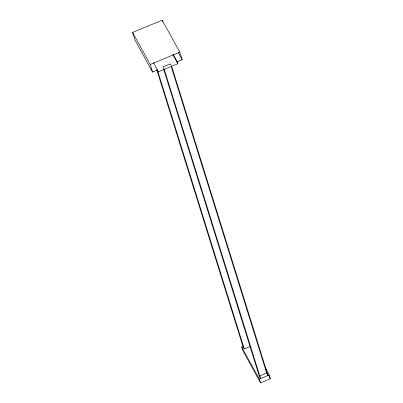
<?xml version="1.0" encoding="UTF-8"?>
<svg xmlns="http://www.w3.org/2000/svg" width="403" height="403" viewBox="0 0 403 403"><rect width="100%" height="100%" fill="white"/><g stroke="black" fill="none" stroke-linecap="round" stroke-linejoin="round"><path stroke-width="0.6" d="M177.26 61.82L177.849 63.719L158.107 71.92L157.518 70.026L152.581 72.077L134.965 40.043L132.602 32.457L162.218 20.15L179.834 52.183L182.196 59.77L177.26 61.82L173.381 54.763M132.602 32.457L150.218 64.49L179.834 52.183M265.335 367.894L269.214 374.956L270.398 378.749L260.524 382.85L242.913 350.817L241.729 347.023L243.472 346.298M156.762 69.744L242.964 346.509L244.283 348.912L250.55 346.308M259.255 376.14L266.66 373.062L267.98 375.465L171.678 66.283L170.358 63.881L162.958 66.958L164.278 69.356L260.575 378.543L259.255 376.14L163.704 69.356M241.729 347.023L259.341 379.057L269.214 374.956M178.312 52.712L182.196 59.77M172.776 54.486L177.849 63.719M153.336 62.425L157.518 70.026M156.913 69.749L158.107 71.92M268.307 374.946L270.398 378.749M162.218 20.15L162.762 21.903M171.109 66.278L266.66 373.062M259.341 379.057L260.524 382.85M157.523 70.349L244.283 348.912M150.218 64.49L152.581 72.077"/></g></svg>
